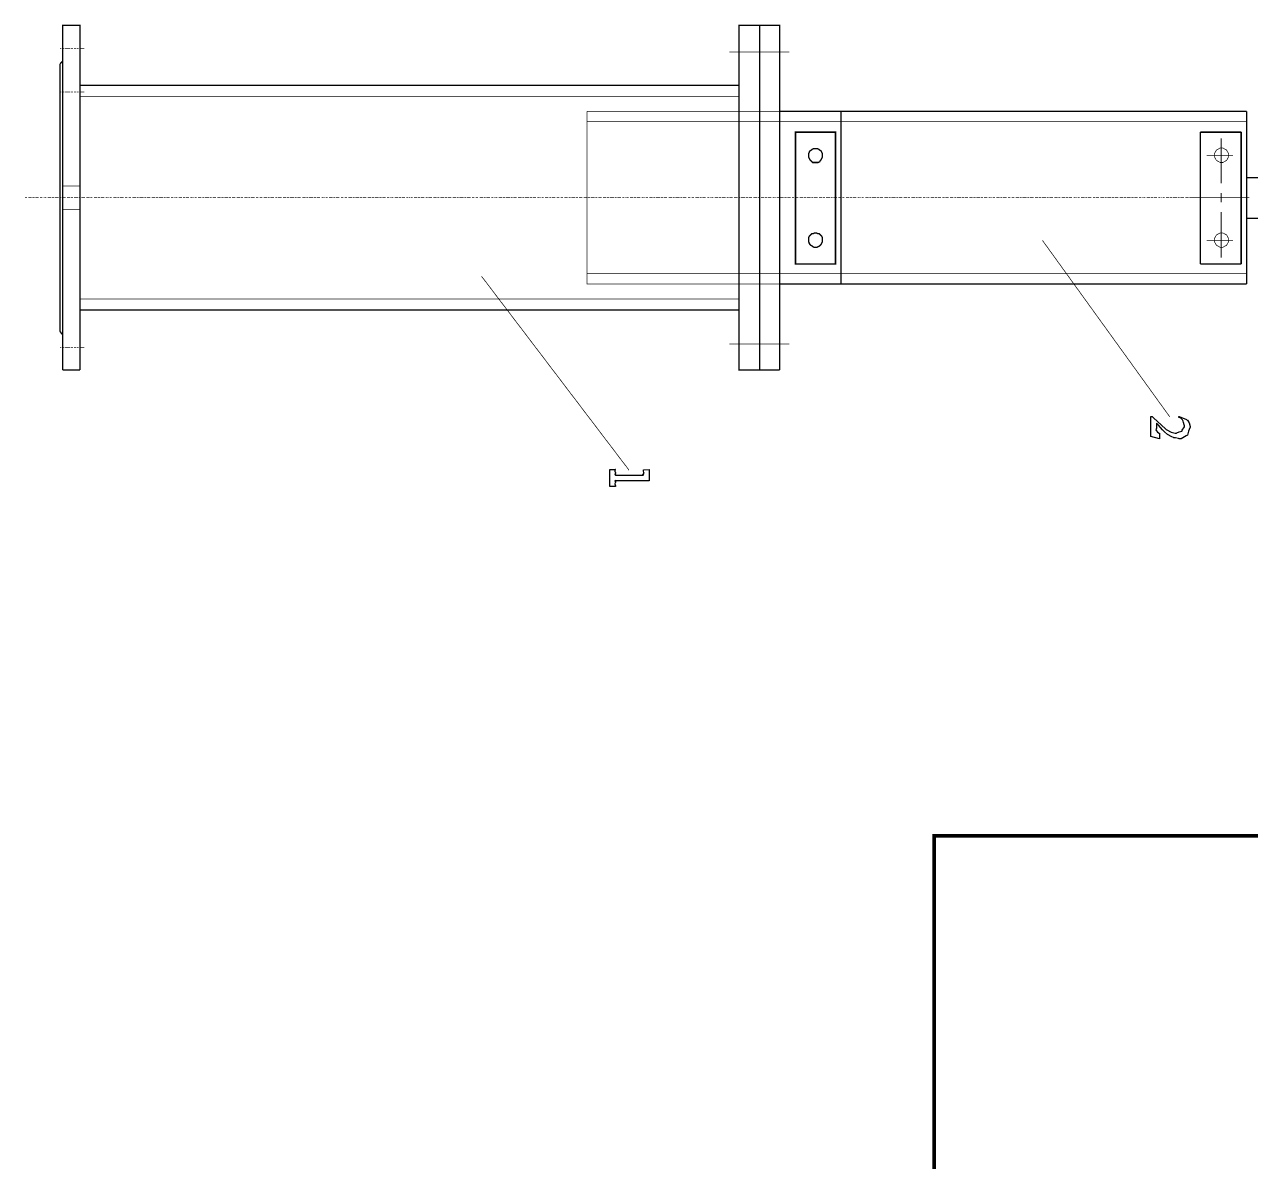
# Model space of a CAD drawing. Extents: x 0.4 to 11.2, y 0.4 to 16.
# Drawn here: x 3.346 to 6.307, y 6.726 to 9.473 of the extents above; entities that cross this region are included whole.
import ezdxf

# ---------------------------------------------------------------- set-up
doc = ezdxf.new("R2010")
doc.units = 0
doc.layers.get('0').update_dxf_attribs({"linetype": 'CONTINUOUS'})

msp = doc.modelspace()

# ---------------------------------------------------------------- linework, layer by layer
at = {"color": 0}
for points, const_width in [([(3.47999, 8.63835), (3.47999, 9.47168), (3.43832, 9.47168), (3.43832, 8.63835)], 0.003333), ([(5.12169, 9.47168), (5.14501, 9.47168)], 0.003333), ([(5.16997, 8.63835), (5.16997, 9.47168), (5.14501, 9.47168)], 0.003333), ([(3.43164, 9.37831), (3.43832, 9.38499)], 0.003333), ([(3.43164, 9.37831), (3.43164, 8.73167)], 0.003333), ([(5.07167, 9.32667), (3.47999, 9.32667)], 0.003333), ([(5.16997, 9.26335), (6.29833, 9.26335)], 0.003333), ([(5.31836, 9.26335), (5.31836, 8.84668)], 0.003333), ([(6.29833, 9.26335), (6.29833, 8.84668)], 0.003333), ([(6.29833, 9.10335), (7.02832, 9.10335)], 0.003333), ([(7.02832, 9.00499), (6.29833, 9.00499)], 0.003333), ([(5.80501, 8.95167), (6.11165, 8.52669), (6.11165, 8.52501)], 0.001667), ([(4.44997, 8.86501), (4.80501, 8.39833), (4.80501, 8.39665)], 0.001667), ([(5.16997, 8.84668), (6.29833, 8.84668)], 0.003333), ([(5.07167, 8.78331), (3.47999, 8.78331)], 0.003333), ([(5.16997, 8.64833), (5.16997, 8.73833)], 0.003333), ([(3.43164, 8.73167), (3.43832, 8.72331)], 0.003333), ([(3.43832, 8.63835), (3.47999, 8.63835)], 0.003333), ([(5.12169, 8.63835), (5.14501, 8.63835)], 0.003333), ([(5.14501, 8.63835), (5.16997, 8.63835)], 0.003333)]:
    msp.add_lwpolyline(points, dxfattribs=dict(at, const_width=const_width))
for points, const_width in [([(5.12169, 9.47168), (5.07167, 9.47168), (5.07167, 8.63835), (5.12169, 8.63835), (5.12169, 9.47168)], 0.003333), ([(5.54335, 7.51335), (10.43, 7.51335), (10.43, 5.32667), (5.54335, 5.32667), (5.54335, 7.51335)], 0.008333)]:
    msp.add_lwpolyline(points, close=True, dxfattribs=dict(at, const_width=const_width))
at = {"color": 1, "const_width": 0.001667}
for points in [[(3.435, 9.41499), (3.43164, 9.41499)], [(3.44168, 9.41499), (3.43668, 9.41499)], [(3.45665, 9.41499), (3.44997, 9.41499), (3.44336, 9.41499)], [(3.46332, 9.41499), (3.45833, 9.41499)], [(3.47, 9.41499), (3.465, 9.41499)], [(3.47667, 9.41499), (3.47168, 9.41499)], [(3.49001, 9.41499), (3.48503, 9.41499), (3.47835, 9.41499)], [(5.19336, 9.40668), (5.04833, 9.40668)], [(3.435, 9.31), (3.43164, 9.31)], [(3.44168, 9.31), (3.43668, 9.31)], [(3.45665, 9.31), (3.44997, 9.31), (3.44336, 9.31)], [(3.46332, 9.31), (3.45833, 9.31)], [(3.47, 9.31), (3.465, 9.31)], [(3.47667, 9.31), (3.47168, 9.31)], [(3.49001, 9.31), (3.48503, 9.31), (3.47835, 9.31)], [(5.07167, 9.30003), (3.47999, 9.30003)], [(4.70503, 9.26335), (4.70503, 8.84668), (5.16997, 8.84668)], [(4.70503, 9.26335), (5.16997, 9.26335)], [(4.70503, 9.23833), (6.29833, 9.23833)], [(3.43832, 9.08333), (3.47999, 9.08333)], [(3.43832, 9.02669), (3.47999, 9.02669)], [(4.70503, 8.87169), (6.29833, 8.87169)], [(5.07167, 8.81), (3.47999, 8.81)], [(3.435, 8.69336), (3.43164, 8.69336)], [(3.44168, 8.69336), (3.43668, 8.69336)], [(3.45665, 8.69336), (3.44997, 8.69336), (3.44336, 8.69336)], [(3.46332, 8.69336), (3.45833, 8.69336)], [(3.47, 8.69336), (3.465, 8.69336)], [(3.47667, 8.69336), (3.47168, 8.69336)], [(3.49001, 8.69336), (3.48503, 8.69336), (3.47835, 8.69336)], [(5.19336, 8.70167), (5.04833, 8.70167)]]:
    msp.add_lwpolyline(points, dxfattribs=at)
at = {"color": 5}
for points, const_width in [([(5.30501, 9.21332), (5.30501, 8.89501), (5.20833, 8.89501), (5.20833, 9.21332), (5.30501, 9.21332)], 0.003333), ([(5.25667, 9.13997), (5.25999, 9.13997), (5.26335, 9.13997), (5.26665, 9.14165), (5.26833, 9.14501), (5.27001, 9.14665), (5.27165, 9.15001), (5.27333, 9.15332), (5.27333, 9.15668), (5.27333, 9.15831), (5.27333, 9.16168), (5.27165, 9.16499), (5.27001, 9.16835), (5.26665, 9.16997), (5.26497, 9.17165), (5.26167, 9.17333), (5.25836, 9.17333), (5.25499, 9.17333), (5.25168, 9.17333), (5.24832, 9.17165), (5.24669, 9.16997), (5.24333, 9.16835), (5.24164, 9.16499), (5.24001, 9.16168), (5.24001, 9.15831), (5.24001, 9.15668), (5.24001, 9.15332), (5.24164, 9.15001), (5.24333, 9.14665), (5.24501, 9.14501), (5.24832, 9.14165), (5.25, 9.13997), (5.25331, 9.13997), (5.25667, 9.13997)], 0.003333), ([(6.23753, 9.13997), (6.24061, 9.13997), (6.24989, 9.14512), (6.25499, 9.1544), (6.25499, 9.1575), (6.25499, 9.16064), (6.24989, 9.16992), (6.24061, 9.17503), (6.23753, 9.17503), (6.23443, 9.17503), (6.22515, 9.16992), (6.22, 9.16064), (6.22, 9.1575), (6.22, 9.1544), (6.22515, 9.14512), (6.23443, 9.13997), (6.23753, 9.13997)], 0.001667), ([(6.23665, 9.15169), (6.23665, 9.15169)], 0.001667), ([(5.25667, 8.935), (5.25999, 8.935), (5.26335, 8.93668), (5.26665, 8.93832), (5.26833, 8.94), (5.27001, 8.94168), (5.27165, 8.94499), (5.27333, 8.94835), (5.27333, 8.95167), (5.27333, 8.95503), (5.27333, 8.95833), (5.27165, 8.96164), (5.27001, 8.96332), (5.26665, 8.96669), (5.26497, 8.96832), (5.26167, 8.96832), (5.25836, 8.97), (5.25499, 8.97), (5.25168, 8.96832), (5.24832, 8.96832), (5.24669, 8.96669), (5.24333, 8.96332), (5.24164, 8.96164), (5.24001, 8.95833), (5.24001, 8.95503), (5.24001, 8.95167), (5.24001, 8.94835), (5.24164, 8.94499), (5.24333, 8.94168), (5.24501, 8.94), (5.24832, 8.93832), (5.25, 8.93668), (5.25331, 8.935), (5.25667, 8.935)], 0.003333), ([(6.23753, 8.935), (6.24061, 8.935), (6.24989, 8.94015), (6.25499, 8.94943), (6.25499, 8.95247), (6.25499, 8.95562), (6.24989, 8.9649), (6.24061, 8.97), (6.23753, 8.97), (6.23443, 8.97), (6.22515, 8.9649), (6.22, 8.95562), (6.22, 8.95247), (6.22, 8.94943), (6.22515, 8.94015), (6.23443, 8.935), (6.23753, 8.935)], 0.001667)]:
    msp.add_lwpolyline(points, close=True, dxfattribs=dict(at, const_width=const_width))
for points, const_width in [([(6.18668, 9.21332), (6.18668, 8.89501)], 0.003333), ([(6.18668, 9.21332), (6.285, 9.21332)], 0.003333), ([(6.285, 9.21332), (6.285, 8.89501)], 0.003333), ([(6.23665, 9.19835), (6.23665, 9.09)], 0.001667), ([(6.20167, 9.15668), (6.26497, 9.15668)], 0.001667), ([(6.22835, 9.15668), (6.22667, 9.15668), (6.22331, 9.15668)], 0.001667), ([(6.23503, 9.15668), (6.22999, 9.15668)], 0.001667), ([(6.23665, 9.16835), (6.23665, 9.16336)], 0.001667), ([(6.23665, 9.16168), (6.23665, 9.16), (6.23665, 9.15332)], 0.001667), ([(6.24669, 9.15668), (6.24501, 9.15668), (6.23833, 9.15668), (6.23665, 9.15668)], 0.001667), ([(6.25168, 9.15668), (6.24832, 9.15668)], 0.001667), ([(6.23665, 9.15001), (6.23665, 9.14333)], 0.001667), ([(6.18668, 9), (6.18668, 9.11003)], 0.003333), ([(6.23665, 9.06668), (6.23665, 9.04335)], 0.001667), ([(6.23665, 9.02001), (6.23665, 8.91)], 0.001667), ([(6.20167, 8.95167), (6.26497, 8.95167)], 0.001667), ([(6.18668, 8.89501), (6.285, 8.89501)], 0.003333)]:
    msp.add_lwpolyline(points, dxfattribs=dict(at, const_width=const_width))
at = {"color": 254, "const_width": 0.001667}
for points in [[(3.35167, 9.05501), (3.34668, 9.05501)], [(3.36333, 9.05501), (3.36165, 9.05501), (3.35499, 9.05501)], [(3.37001, 9.05501), (3.36501, 9.05501)], [(3.37999, 9.05501), (3.37332, 9.05501), (3.37169, 9.05501)], [(3.38835, 9.05501), (3.38336, 9.05501)], [(3.39165, 9.05501), (3.38997, 9.05501)], [(3.39833, 9.05501), (3.39333, 9.05501)], [(3.41, 9.05501), (3.40831, 9.05501), (3.40169, 9.05501)], [(3.41667, 9.05501), (3.41168, 9.05501)], [(3.42833, 9.05501), (3.42665, 9.05501), (3.41997, 9.05501), (3.41835, 9.05501)], [(3.435, 9.05501), (3.43001, 9.05501)], [(3.44499, 9.05501), (3.43832, 9.05501), (3.43668, 9.05501)], [(3.45665, 9.05501), (3.45503, 9.05501), (3.44835, 9.05501)], [(3.46332, 9.05501), (3.45833, 9.05501)], [(3.47499, 9.05501), (3.47331, 9.05501), (3.46669, 9.05501), (3.465, 9.05501)], [(3.48167, 9.05501), (3.47667, 9.05501)], [(3.49164, 9.05501), (3.48503, 9.05501), (3.48335, 9.05501)], [(3.50331, 9.05501), (3.50168, 9.05501), (3.49501, 9.05501)], [(3.50999, 9.05501), (3.50499, 9.05501)], [(3.52165, 9.05501), (3.52001, 9.05501), (3.51335, 9.05501)], [(3.52832, 9.05501), (3.52333, 9.05501)], [(3.53836, 9.05501), (3.53168, 9.05501), (3.53, 9.05501)], [(3.54665, 9.05501), (3.54167, 9.05501)], [(3.55003, 9.05501), (3.54833, 9.05501)], [(3.55664, 9.05501), (3.55165, 9.05501)], [(3.56836, 9.05501), (3.56668, 9.05501), (3.56, 9.05501)], [(3.57497, 9.05501), (3.56999, 9.05501)], [(3.58501, 9.05501), (3.57835, 9.05501), (3.57667, 9.05501)], [(3.59332, 9.05501), (3.58832, 9.05501)], [(3.59668, 9.05501), (3.595, 9.05501)], [(3.60335, 9.05501), (3.59831, 9.05501)], [(3.61501, 9.05501), (3.61333, 9.05501), (3.60667, 9.05501)], [(3.62169, 9.05501), (3.61664, 9.05501)], [(3.63336, 9.05501), (3.63167, 9.05501), (3.625, 9.05501), (3.62332, 9.05501)], [(3.63997, 9.05501), (3.63499, 9.05501)], [(3.65001, 9.05501), (3.64333, 9.05501), (3.64165, 9.05501)], [(3.66168, 9.05501), (3.66, 9.05501), (3.65332, 9.05501)], [(3.66835, 9.05501), (3.66336, 9.05501)], [(3.68001, 9.05501), (3.67833, 9.05501), (3.67165, 9.05501), (3.66997, 9.05501)], [(3.68668, 9.05501), (3.68164, 9.05501)], [(3.69667, 9.05501), (3.69, 9.05501), (3.68832, 9.05501)], [(3.70503, 9.05501), (3.69997, 9.05501)], [(3.70833, 9.05501), (3.70665, 9.05501)], [(3.715, 9.05501), (3.71001, 9.05501)], [(3.72667, 9.05501), (3.72499, 9.05501), (3.71832, 9.05501)], [(3.73335, 9.05501), (3.72835, 9.05501)], [(3.74333, 9.05501), (3.73665, 9.05501), (3.73503, 9.05501)], [(3.75168, 9.05501), (3.74669, 9.05501)], [(3.75499, 9.05501), (3.75331, 9.05501)], [(3.76167, 9.05501), (3.75667, 9.05501)], [(3.77333, 9.05501), (3.77165, 9.05501), (3.76497, 9.05501)], [(3.78, 9.05501), (3.77501, 9.05501)], [(3.79167, 9.05501), (3.78999, 9.05501), (3.78331, 9.05501), (3.78168, 9.05501)], [(3.79833, 9.05501), (3.79335, 9.05501)], [(3.80832, 9.05501), (3.80165, 9.05501), (3.80003, 9.05501)], [(3.81999, 9.05501), (3.81836, 9.05501), (3.81168, 9.05501)], [(3.82667, 9.05501), (3.82167, 9.05501)], [(3.83832, 9.05501), (3.83664, 9.05501), (3.83003, 9.05501), (3.82835, 9.05501)], [(3.845, 9.05501), (3.84, 9.05501)], [(3.85499, 9.05501), (3.84831, 9.05501), (3.84668, 9.05501)], [(3.86664, 9.05501), (3.86501, 9.05501), (3.85835, 9.05501)], [(3.87332, 9.05501), (3.86833, 9.05501)], [(3.88499, 9.05501), (3.88336, 9.05501), (3.87668, 9.05501)], [(3.89165, 9.05501), (3.88667, 9.05501)], [(3.90169, 9.05501), (3.89501, 9.05501), (3.89333, 9.05501)], [(3.91, 9.05501), (3.905, 9.05501)], [(3.91336, 9.05501), (3.91168, 9.05501)], [(3.91997, 9.05501), (3.91499, 9.05501)], [(3.93164, 9.05501), (3.93001, 9.05501), (3.92333, 9.05501)], [(3.93832, 9.05501), (3.93332, 9.05501)], [(3.94835, 9.05501), (3.94168, 9.05501), (3.94, 9.05501)], [(3.95665, 9.05501), (3.95167, 9.05501)], [(3.96669, 9.05501), (3.96001, 9.05501), (3.95833, 9.05501)], [(3.97835, 9.05501), (3.97667, 9.05501), (3.97, 9.05501)], [(3.98503, 9.05501), (3.97999, 9.05501)], [(3.99669, 9.05501), (3.99501, 9.05501), (3.98833, 9.05501), (3.98665, 9.05501)], [(4.00331, 9.05501), (3.99832, 9.05501)], [(4.01335, 9.05501), (4.00667, 9.05501), (4.00499, 9.05501)], [(4.02501, 9.05501), (4.02333, 9.05501), (4.01665, 9.05501)], [(4.03168, 9.05501), (4.02669, 9.05501)], [(4.04335, 9.05501), (4.04167, 9.05501), (4.035, 9.05501), (4.03331, 9.05501)], [(4.05003, 9.05501), (4.04497, 9.05501)], [(4.06, 9.05501), (4.05333, 9.05501), (4.05165, 9.05501)], [(4.06836, 9.05501), (4.06332, 9.05501)], [(4.07167, 9.05501), (4.06999, 9.05501)], [(4.07835, 9.05501), (4.07335, 9.05501)], [(4.09, 9.05501), (4.08832, 9.05501), (4.08165, 9.05501)], [(4.09668, 9.05501), (4.09169, 9.05501)], [(4.10667, 9.05501), (4.09999, 9.05501), (4.09831, 9.05501)], [(4.11501, 9.05501), (4.11003, 9.05501)], [(4.11833, 9.05501), (4.11664, 9.05501)], [(4.125, 9.05501), (4.12001, 9.05501)], [(4.13667, 9.05501), (4.13499, 9.05501), (4.12831, 9.05501)], [(4.14333, 9.05501), (4.13835, 9.05501)], [(4.155, 9.05501), (4.15332, 9.05501), (4.14665, 9.05501), (4.14501, 9.05501)], [(4.16168, 9.05501), (4.15668, 9.05501)], [(4.17165, 9.05501), (4.16499, 9.05501), (4.16336, 9.05501)], [(4.18332, 9.05501), (4.18164, 9.05501), (4.17503, 9.05501)], [(4.19, 9.05501), (4.185, 9.05501)], [(4.20167, 9.05501), (4.19997, 9.05501), (4.19336, 9.05501), (4.19168, 9.05501)], [(4.20833, 9.05501), (4.20335, 9.05501)], [(4.21832, 9.05501), (4.21164, 9.05501), (4.21001, 9.05501)], [(4.22667, 9.05501), (4.22168, 9.05501)], [(4.22999, 9.05501), (4.22835, 9.05501)], [(4.23665, 9.05501), (4.23167, 9.05501)], [(4.24832, 9.05501), (4.24669, 9.05501), (4.24001, 9.05501)], [(4.25499, 9.05501), (4.25, 9.05501)], [(4.26497, 9.05501), (4.25836, 9.05501), (4.25667, 9.05501)], [(4.27333, 9.05501), (4.26833, 9.05501)], [(4.27669, 9.05501), (4.27501, 9.05501)], [(4.28331, 9.05501), (4.27832, 9.05501)], [(4.29497, 9.05501), (4.29335, 9.05501), (4.28668, 9.05501)], [(4.30165, 9.05501), (4.29665, 9.05501)], [(4.31168, 9.05501), (4.30501, 9.05501), (4.30333, 9.05501)], [(4.31999, 9.05501), (4.315, 9.05501)], [(4.33003, 9.05501), (4.32335, 9.05501), (4.32167, 9.05501)], [(4.34169, 9.05501), (4.34, 9.05501), (4.33333, 9.05501)], [(4.34831, 9.05501), (4.34332, 9.05501)], [(4.36003, 9.05501), (4.35835, 9.05501), (4.35167, 9.05501), (4.34999, 9.05501)], [(4.36664, 9.05501), (4.36165, 9.05501)], [(4.37668, 9.05501), (4.37001, 9.05501), (4.36833, 9.05501)], [(4.38835, 9.05501), (4.38667, 9.05501), (4.37999, 9.05501)], [(4.39501, 9.05501), (4.38997, 9.05501)], [(4.40668, 9.05501), (4.405, 9.05501), (4.39833, 9.05501), (4.39665, 9.05501)], [(4.41336, 9.05501), (4.40831, 9.05501)], [(4.42333, 9.05501), (4.41667, 9.05501), (4.41499, 9.05501)], [(4.43164, 9.05501), (4.42665, 9.05501)], [(4.435, 9.05501), (4.43332, 9.05501)], [(4.44168, 9.05501), (4.43668, 9.05501)], [(4.45335, 9.05501), (4.45167, 9.05501), (4.44499, 9.05501)], [(4.46001, 9.05501), (4.45503, 9.05501)], [(4.47, 9.05501), (4.46332, 9.05501), (4.46164, 9.05501)], [(4.47835, 9.05501), (4.47331, 9.05501)], [(4.48167, 9.05501), (4.47999, 9.05501)], [(4.48833, 9.05501), (4.48335, 9.05501)], [(4.5, 9.05501), (4.49832, 9.05501), (4.49164, 9.05501)], [(4.50667, 9.05501), (4.50168, 9.05501)], [(4.51833, 9.05501), (4.51665, 9.05501), (4.50999, 9.05501), (4.50836, 9.05501)], [(4.52501, 9.05501), (4.52001, 9.05501)], [(4.535, 9.05501), (4.52832, 9.05501), (4.52669, 9.05501)], [(4.54665, 9.05501), (4.54497, 9.05501), (4.53836, 9.05501)], [(4.55333, 9.05501), (4.54833, 9.05501)], [(4.565, 9.05501), (4.56332, 9.05501), (4.55664, 9.05501), (4.55501, 9.05501)], [(4.57167, 9.05501), (4.56668, 9.05501)], [(4.58165, 9.05501), (4.57497, 9.05501), (4.57335, 9.05501)], [(4.59, 9.05501), (4.58501, 9.05501)], [(4.59332, 9.05501), (4.59169, 9.05501)], [(4.59999, 9.05501), (4.595, 9.05501)], [(4.61165, 9.05501), (4.61003, 9.05501), (4.60335, 9.05501)], [(4.61833, 9.05501), (4.61333, 9.05501)], [(4.62831, 9.05501), (4.62169, 9.05501), (4.62001, 9.05501)], [(4.63667, 9.05501), (4.63167, 9.05501)], [(4.63997, 9.05501), (4.63835, 9.05501)], [(4.64665, 9.05501), (4.64165, 9.05501)], [(4.65831, 9.05501), (4.65668, 9.05501), (4.65001, 9.05501)], [(4.66499, 9.05501), (4.66, 9.05501)], [(4.67665, 9.05501), (4.67503, 9.05501), (4.66835, 9.05501), (4.66667, 9.05501)], [(4.68332, 9.05501), (4.67833, 9.05501)], [(4.69336, 9.05501), (4.68668, 9.05501), (4.685, 9.05501)], [(4.70503, 9.05501), (4.70335, 9.05501), (4.69667, 9.05501)], [(4.71164, 9.05501), (4.70665, 9.05501)], [(4.72331, 9.05501), (4.72168, 9.05501), (4.715, 9.05501), (4.71332, 9.05501)], [(4.72999, 9.05501), (4.72499, 9.05501)], [(4.74001, 9.05501), (4.73335, 9.05501), (4.73167, 9.05501)], [(4.75168, 9.05501), (4.75, 9.05501), (4.74333, 9.05501)], [(4.75836, 9.05501), (4.75331, 9.05501)], [(4.77001, 9.05501), (4.76833, 9.05501), (4.76167, 9.05501), (4.75999, 9.05501)], [(4.77669, 9.05501), (4.77165, 9.05501)], [(4.78668, 9.05501), (4.78, 9.05501), (4.77832, 9.05501)], [(4.79497, 9.05501), (4.78999, 9.05501)], [(4.79833, 9.05501), (4.79665, 9.05501)], [(4.80501, 9.05501), (4.80003, 9.05501)], [(4.81668, 9.05501), (4.815, 9.05501), (4.80832, 9.05501)], [(4.82335, 9.05501), (4.81836, 9.05501)], [(4.83333, 9.05501), (4.82667, 9.05501), (4.82497, 9.05501)], [(4.84169, 9.05501), (4.83664, 9.05501)], [(4.845, 9.05501), (4.84332, 9.05501)], [(4.85167, 9.05501), (4.84668, 9.05501)], [(4.86333, 9.05501), (4.86165, 9.05501), (4.85499, 9.05501)], [(4.87001, 9.05501), (4.86501, 9.05501)], [(4.88167, 9.05501), (4.87999, 9.05501), (4.87332, 9.05501), (4.87169, 9.05501)], [(4.88835, 9.05501), (4.88336, 9.05501)], [(4.89833, 9.05501), (4.89165, 9.05501), (4.88997, 9.05501)], [(4.91, 9.05501), (4.90831, 9.05501), (4.90169, 9.05501)], [(4.91667, 9.05501), (4.91168, 9.05501)], [(4.92833, 9.05501), (4.92665, 9.05501), (4.91997, 9.05501), (4.91835, 9.05501)], [(4.935, 9.05501), (4.93001, 9.05501)], [(4.94499, 9.05501), (4.93832, 9.05501), (4.93668, 9.05501)], [(4.95335, 9.05501), (4.94835, 9.05501)], [(4.95665, 9.05501), (4.95503, 9.05501)], [(4.96332, 9.05501), (4.95833, 9.05501)], [(4.97499, 9.05501), (4.97331, 9.05501), (4.96669, 9.05501)], [(4.98167, 9.05501), (4.97667, 9.05501)], [(4.99164, 9.05501), (4.98503, 9.05501), (4.98335, 9.05501)], [(5, 9.05501), (4.99501, 9.05501)], [(5.00331, 9.05501), (5.00168, 9.05501)], [(5.00999, 9.05501), (5.00499, 9.05501)], [(5.02165, 9.05501), (5.02001, 9.05501), (5.01335, 9.05501)], [(5.02832, 9.05501), (5.02333, 9.05501)], [(5.03999, 9.05501), (5.03836, 9.05501), (5.03168, 9.05501), (5.03, 9.05501)], [(5.04665, 9.05501), (5.04167, 9.05501)], [(5.05664, 9.05501), (5.05003, 9.05501), (5.04833, 9.05501)], [(5.06836, 9.05501), (5.06668, 9.05501), (5.06, 9.05501)], [(5.07497, 9.05501), (5.06999, 9.05501)], [(5.08664, 9.05501), (5.08501, 9.05501), (5.07835, 9.05501), (5.07667, 9.05501)], [(5.09332, 9.05501), (5.08832, 9.05501)], [(5.10335, 9.05501), (5.09668, 9.05501), (5.095, 9.05501)], [(5.11501, 9.05501), (5.11333, 9.05501), (5.10667, 9.05501)], [(5.12169, 9.05501), (5.11664, 9.05501)], [(5.13336, 9.05501), (5.13167, 9.05501), (5.125, 9.05501)], [(5.13997, 9.05501), (5.13499, 9.05501)], [(5.15001, 9.05501), (5.14333, 9.05501), (5.14165, 9.05501)], [(5.15831, 9.05501), (5.15332, 9.05501)], [(5.16168, 9.05501), (5.16, 9.05501)], [(5.16835, 9.05501), (5.16336, 9.05501)], [(5.18001, 9.05501), (5.17833, 9.05501), (5.17165, 9.05501)], [(5.18668, 9.05501), (5.18164, 9.05501)], [(5.19667, 9.05501), (5.19, 9.05501), (5.18832, 9.05501)], [(5.20503, 9.05501), (5.19997, 9.05501)], [(5.20833, 9.05501), (5.20665, 9.05501)], [(5.215, 9.05501), (5.21001, 9.05501)], [(5.22667, 9.05501), (5.22499, 9.05501), (5.21832, 9.05501)], [(5.23335, 9.05501), (5.22835, 9.05501)], [(5.24501, 9.05501), (5.24333, 9.05501), (5.23665, 9.05501), (5.23503, 9.05501)], [(5.25168, 9.05501), (5.24669, 9.05501)], [(5.26167, 9.05501), (5.25499, 9.05501), (5.25331, 9.05501)], [(5.27333, 9.05501), (5.27165, 9.05501), (5.26497, 9.05501)], [(5.28, 9.05501), (5.27501, 9.05501)], [(5.29167, 9.05501), (5.28999, 9.05501), (5.28331, 9.05501), (5.28168, 9.05501)], [(5.29833, 9.05501), (5.29335, 9.05501)], [(5.30832, 9.05501), (5.30165, 9.05501), (5.30003, 9.05501)], [(5.31668, 9.05501), (5.31168, 9.05501)], [(5.31999, 9.05501), (5.31836, 9.05501)], [(5.32667, 9.05501), (5.32167, 9.05501)], [(5.33832, 9.05501), (5.33664, 9.05501), (5.33003, 9.05501)], [(5.345, 9.05501), (5.34, 9.05501)], [(5.35499, 9.05501), (5.34831, 9.05501), (5.34668, 9.05501)], [(5.36333, 9.05501), (5.35835, 9.05501)], [(5.36664, 9.05501), (5.36501, 9.05501)], [(5.37332, 9.05501), (5.36833, 9.05501)], [(5.38499, 9.05501), (5.38336, 9.05501), (5.37668, 9.05501)], [(5.39165, 9.05501), (5.38667, 9.05501)], [(5.40332, 9.05501), (5.40169, 9.05501), (5.39501, 9.05501), (5.39333, 9.05501)], [(5.41, 9.05501), (5.405, 9.05501)], [(5.41997, 9.05501), (5.41336, 9.05501), (5.41168, 9.05501)], [(5.43164, 9.05501), (5.43001, 9.05501), (5.42333, 9.05501)], [(5.43832, 9.05501), (5.43332, 9.05501)], [(5.44997, 9.05501), (5.44835, 9.05501), (5.44168, 9.05501), (5.44, 9.05501)], [(5.45665, 9.05501), (5.45167, 9.05501)], [(5.46669, 9.05501), (5.46001, 9.05501), (5.45833, 9.05501)], [(5.47835, 9.05501), (5.47667, 9.05501), (5.47, 9.05501)], [(5.48503, 9.05501), (5.47999, 9.05501)], [(5.49669, 9.05501), (5.49501, 9.05501), (5.48833, 9.05501)], [(5.50331, 9.05501), (5.49832, 9.05501)], [(5.51335, 9.05501), (5.50667, 9.05501), (5.50499, 9.05501)], [(5.52165, 9.05501), (5.51665, 9.05501)], [(5.52501, 9.05501), (5.52333, 9.05501)], [(5.53168, 9.05501), (5.52669, 9.05501)], [(5.54335, 9.05501), (5.54167, 9.05501), (5.535, 9.05501)], [(5.55003, 9.05501), (5.54497, 9.05501)], [(5.56, 9.05501), (5.55333, 9.05501), (5.55165, 9.05501)], [(5.56836, 9.05501), (5.56332, 9.05501)], [(5.57835, 9.05501), (5.57167, 9.05501), (5.56999, 9.05501)], [(5.59, 9.05501), (5.58832, 9.05501), (5.58165, 9.05501)], [(5.59668, 9.05501), (5.59169, 9.05501)], [(5.60835, 9.05501), (5.60667, 9.05501), (5.59999, 9.05501), (5.59831, 9.05501)], [(5.61501, 9.05501), (5.61003, 9.05501)], [(5.625, 9.05501), (5.61833, 9.05501), (5.61664, 9.05501)], [(5.63667, 9.05501), (5.63499, 9.05501), (5.62831, 9.05501)], [(5.64333, 9.05501), (5.63835, 9.05501)], [(5.655, 9.05501), (5.65332, 9.05501), (5.64665, 9.05501), (5.64501, 9.05501)], [(5.66168, 9.05501), (5.65668, 9.05501)], [(5.67165, 9.05501), (5.66499, 9.05501), (5.66336, 9.05501)], [(5.68001, 9.05501), (5.67503, 9.05501)], [(5.68332, 9.05501), (5.68164, 9.05501)], [(5.69, 9.05501), (5.685, 9.05501)], [(5.70167, 9.05501), (5.69997, 9.05501), (5.69336, 9.05501)], [(5.70833, 9.05501), (5.70335, 9.05501)], [(5.71832, 9.05501), (5.71164, 9.05501), (5.71001, 9.05501)], [(5.72667, 9.05501), (5.72168, 9.05501)], [(5.72999, 9.05501), (5.72835, 9.05501)], [(5.73665, 9.05501), (5.73167, 9.05501)], [(5.74832, 9.05501), (5.74669, 9.05501), (5.74001, 9.05501)], [(5.75499, 9.05501), (5.75, 9.05501)], [(5.76665, 9.05501), (5.76497, 9.05501), (5.75836, 9.05501), (5.75667, 9.05501)], [(5.77333, 9.05501), (5.76833, 9.05501)], [(5.78331, 9.05501), (5.77669, 9.05501), (5.77501, 9.05501)], [(5.79497, 9.05501), (5.79335, 9.05501), (5.78668, 9.05501)], [(5.80165, 9.05501), (5.79665, 9.05501)], [(5.81332, 9.05501), (5.81168, 9.05501), (5.80501, 9.05501), (5.80333, 9.05501)], [(5.81999, 9.05501), (5.815, 9.05501)], [(5.83003, 9.05501), (5.82335, 9.05501), (5.82167, 9.05501)], [(5.84169, 9.05501), (5.84, 9.05501), (5.83333, 9.05501)], [(5.84831, 9.05501), (5.84332, 9.05501)], [(5.86003, 9.05501), (5.85835, 9.05501), (5.85167, 9.05501)], [(5.86664, 9.05501), (5.86165, 9.05501)], [(5.87668, 9.05501), (5.87001, 9.05501), (5.86833, 9.05501)], [(5.88499, 9.05501), (5.87999, 9.05501)], [(5.88835, 9.05501), (5.88667, 9.05501)], [(5.89501, 9.05501), (5.88997, 9.05501)], [(5.90668, 9.05501), (5.905, 9.05501), (5.89833, 9.05501)], [(5.91336, 9.05501), (5.90831, 9.05501)], [(5.92333, 9.05501), (5.91667, 9.05501), (5.91499, 9.05501)], [(5.93164, 9.05501), (5.92665, 9.05501)], [(5.94168, 9.05501), (5.935, 9.05501), (5.93332, 9.05501)], [(5.95335, 9.05501), (5.95167, 9.05501), (5.94499, 9.05501)], [(5.96001, 9.05501), (5.95503, 9.05501)], [(5.97168, 9.05501), (5.97, 9.05501), (5.96332, 9.05501), (5.96164, 9.05501)], [(5.97835, 9.05501), (5.97331, 9.05501)], [(5.98833, 9.05501), (5.98167, 9.05501), (5.97999, 9.05501)], [(6, 9.05501), (5.99832, 9.05501), (5.99164, 9.05501)], [(6.00667, 9.05501), (6.00168, 9.05501)], [(6.01833, 9.05501), (6.01665, 9.05501), (6.00999, 9.05501), (6.00836, 9.05501)], [(6.02501, 9.05501), (6.02001, 9.05501)], [(6.035, 9.05501), (6.02832, 9.05501), (6.02669, 9.05501)], [(6.04335, 9.05501), (6.03836, 9.05501)], [(6.04665, 9.05501), (6.04497, 9.05501)], [(6.05333, 9.05501), (6.04833, 9.05501)], [(6.065, 9.05501), (6.06332, 9.05501), (6.05664, 9.05501)], [(6.07167, 9.05501), (6.06668, 9.05501)], [(6.08165, 9.05501), (6.07497, 9.05501), (6.07335, 9.05501)], [(6.09, 9.05501), (6.08501, 9.05501)], [(6.09332, 9.05501), (6.09169, 9.05501)], [(6.09999, 9.05501), (6.095, 9.05501)], [(6.11165, 9.05501), (6.11003, 9.05501), (6.10335, 9.05501)], [(6.11833, 9.05501), (6.11333, 9.05501)], [(6.12999, 9.05501), (6.12831, 9.05501), (6.12169, 9.05501), (6.12001, 9.05501)], [(6.13667, 9.05501), (6.13167, 9.05501)], [(6.14665, 9.05501), (6.13997, 9.05501), (6.13835, 9.05501)], [(6.15831, 9.05501), (6.15668, 9.05501), (6.15001, 9.05501)], [(6.16499, 9.05501), (6.16, 9.05501)], [(6.16168, 9.05501), (6.30003, 9.05501)], [(6.17665, 9.05501), (6.17503, 9.05501), (6.16835, 9.05501), (6.16667, 9.05501)], [(6.18332, 9.05501), (6.17833, 9.05501)], [(6.19336, 9.05501), (6.18668, 9.05501), (6.185, 9.05501)], [(6.19336, 9.05501), (6.19997, 9.05501)], [(6.20167, 9.05501), (6.19667, 9.05501)], [(6.20167, 9.05501), (6.20335, 9.05501), (6.21001, 9.05501)], [(6.20503, 9.05501), (6.20335, 9.05501)], [(6.21164, 9.05501), (6.20665, 9.05501)], [(6.21332, 9.05501), (6.22, 9.05501), (6.22168, 9.05501)], [(6.22331, 9.05501), (6.22168, 9.05501), (6.215, 9.05501)], [(6.22331, 9.05501), (6.22835, 9.05501)], [(6.22999, 9.05501), (6.22499, 9.05501)], [(6.22999, 9.05501), (6.23167, 9.05501), (6.23833, 9.05501), (6.24001, 9.05501)], [(6.24001, 9.05501), (6.23335, 9.05501), (6.23167, 9.05501)], [(6.24164, 9.05501), (6.24669, 9.05501)], [(6.24832, 9.05501), (6.24333, 9.05501)], [(6.24832, 9.05501), (6.25, 9.05501), (6.25667, 9.05501)], [(6.25168, 9.05501), (6.25, 9.05501)], [(6.25836, 9.05501), (6.25331, 9.05501)], [(6.25999, 9.05501), (6.26665, 9.05501), (6.26833, 9.05501)], [(6.27001, 9.05501), (6.26833, 9.05501), (6.26167, 9.05501)], [(6.27001, 9.05501), (6.27501, 9.05501)], [(6.27669, 9.05501), (6.27165, 9.05501)], [(6.27669, 9.05501), (6.27832, 9.05501), (6.285, 9.05501)], [(6.28836, 9.05501), (6.28668, 9.05501), (6.28, 9.05501), (6.27832, 9.05501)], [(6.29497, 9.05501), (6.28999, 9.05501)], [(6.30501, 9.05501), (6.29833, 9.05501), (6.29665, 9.05501)]]:
    msp.add_lwpolyline(points, dxfattribs=at)
for points in [[(3.35335, 9.05501), (3.35335, 9.05501)], [(3.38167, 9.05501), (3.38167, 9.05501)], [(3.40001, 9.05501), (3.40001, 9.05501)], [(3.44667, 9.05501), (3.44667, 9.05501)], [(3.49333, 9.05501), (3.49333, 9.05501)], [(3.51167, 9.05501), (3.51167, 9.05501)], [(3.53999, 9.05501), (3.53999, 9.05501)], [(3.55832, 9.05501), (3.55832, 9.05501)], [(3.58664, 9.05501), (3.58664, 9.05501)], [(3.60499, 9.05501), (3.60499, 9.05501)], [(3.65169, 9.05501), (3.65169, 9.05501)], [(3.69835, 9.05501), (3.69835, 9.05501)], [(3.71669, 9.05501), (3.71669, 9.05501)], [(3.74501, 9.05501), (3.74501, 9.05501)], [(3.76335, 9.05501), (3.76335, 9.05501)], [(3.81, 9.05501), (3.81, 9.05501)], [(3.85667, 9.05501), (3.85667, 9.05501)], [(3.875, 9.05501), (3.875, 9.05501)], [(3.90332, 9.05501), (3.90332, 9.05501)], [(3.92165, 9.05501), (3.92165, 9.05501)], [(3.94997, 9.05501), (3.94997, 9.05501)], [(3.96832, 9.05501), (3.96832, 9.05501)], [(4.01497, 9.05501), (4.01497, 9.05501)], [(4.06168, 9.05501), (4.06168, 9.05501)], [(4.08003, 9.05501), (4.08003, 9.05501)], [(4.10835, 9.05501), (4.10835, 9.05501)], [(4.12668, 9.05501), (4.12668, 9.05501)], [(4.17333, 9.05501), (4.17333, 9.05501)], [(4.22, 9.05501), (4.22, 9.05501)], [(4.23833, 9.05501), (4.23833, 9.05501)], [(4.26665, 9.05501), (4.26665, 9.05501)], [(4.285, 9.05501), (4.285, 9.05501)], [(4.31332, 9.05501), (4.31332, 9.05501)], [(4.33165, 9.05501), (4.33165, 9.05501)], [(4.37831, 9.05501), (4.37831, 9.05501)], [(4.42503, 9.05501), (4.42503, 9.05501)], [(4.44336, 9.05501), (4.44336, 9.05501)], [(4.47168, 9.05501), (4.47168, 9.05501)], [(4.49001, 9.05501), (4.49001, 9.05501)], [(4.53668, 9.05501), (4.53668, 9.05501)], [(4.58333, 9.05501), (4.58333, 9.05501)], [(4.60167, 9.05501), (4.60167, 9.05501)], [(4.62999, 9.05501), (4.62999, 9.05501)], [(4.64833, 9.05501), (4.64833, 9.05501)], [(4.69499, 9.05501), (4.69499, 9.05501)], [(4.74164, 9.05501), (4.74164, 9.05501)], [(4.78836, 9.05501), (4.78836, 9.05501)], [(4.80664, 9.05501), (4.80664, 9.05501)], [(4.83501, 9.05501), (4.83501, 9.05501)], [(4.85335, 9.05501), (4.85335, 9.05501)], [(4.90001, 9.05501), (4.90001, 9.05501)], [(4.94667, 9.05501), (4.94667, 9.05501)], [(4.965, 9.05501), (4.965, 9.05501)], [(4.99333, 9.05501), (4.99333, 9.05501)], [(5.01167, 9.05501), (5.01167, 9.05501)], [(5.05832, 9.05501), (5.05832, 9.05501)], [(5.10499, 9.05501), (5.10499, 9.05501)], [(5.12332, 9.05501), (5.12332, 9.05501)], [(5.15169, 9.05501), (5.15169, 9.05501)], [(5.16997, 9.05501), (5.16997, 9.05501)], [(5.19835, 9.05501), (5.19835, 9.05501)], [(5.21669, 9.05501), (5.21669, 9.05501)], [(5.26335, 9.05501), (5.26335, 9.05501)], [(5.31, 9.05501), (5.31, 9.05501)], [(5.32835, 9.05501), (5.32835, 9.05501)], [(5.35667, 9.05501), (5.35667, 9.05501)], [(5.375, 9.05501), (5.375, 9.05501)], [(5.42165, 9.05501), (5.42165, 9.05501)], [(5.46832, 9.05501), (5.46832, 9.05501)], [(5.48665, 9.05501), (5.48665, 9.05501)], [(5.51497, 9.05501), (5.51497, 9.05501)], [(5.53331, 9.05501), (5.53331, 9.05501)], [(5.56168, 9.05501), (5.56168, 9.05501)], [(5.58003, 9.05501), (5.58003, 9.05501)], [(5.62668, 9.05501), (5.62668, 9.05501)], [(5.67333, 9.05501), (5.67333, 9.05501)], [(5.69168, 9.05501), (5.69168, 9.05501)], [(5.72, 9.05501), (5.72, 9.05501)], [(5.73833, 9.05501), (5.73833, 9.05501)], [(5.785, 9.05501), (5.785, 9.05501)], [(5.83165, 9.05501), (5.83165, 9.05501)], [(5.84999, 9.05501), (5.84999, 9.05501)], [(5.87831, 9.05501), (5.87831, 9.05501)], [(5.89665, 9.05501), (5.89665, 9.05501)], [(5.92503, 9.05501), (5.92503, 9.05501)], [(5.94336, 9.05501), (5.94336, 9.05501)], [(5.99001, 9.05501), (5.99001, 9.05501)], [(6.03668, 9.05501), (6.03668, 9.05501)], [(6.05501, 9.05501), (6.05501, 9.05501)], [(6.08333, 9.05501), (6.08333, 9.05501)], [(6.10167, 9.05501), (6.10167, 9.05501)], [(6.14833, 9.05501), (6.14833, 9.05501)], [(6.19499, 9.05501), (6.19499, 9.05501)], [(6.21164, 9.05501), (6.21164, 9.05501)], [(6.21332, 9.05501), (6.21332, 9.05501)], [(6.24164, 9.05501), (6.24164, 9.05501)], [(6.25836, 9.05501), (6.25836, 9.05501)], [(6.25999, 9.05501), (6.25999, 9.05501)], [(6.30664, 9.05501), (6.30664, 9.05501)]]:
    msp.add_lwpolyline(points, close=True, dxfattribs=at)
at = {"color": 0}
for points in [[(6.08751, 8.47244), (6.06668, 8.47831), (6.06668, 8.52669), (6.07015, 8.52669), (6.07329, 8.523), (6.10183, 8.49675), (6.104, 8.49522), (6.10542, 8.49403), (6.11556, 8.48887), (6.12532, 8.48611), (6.12853, 8.48611), (6.12944, 8.48719), (6.13547, 8.4891), (6.14154, 8.49067), (6.14242, 8.49154), (6.14279, 8.49306), (6.14785, 8.50136), (6.14785, 8.50413), (6.14697, 8.50586), (6.14551, 8.51167), (6.14497, 8.5154), (6.14437, 8.51628), (6.14324, 8.5179), (6.13911, 8.52229), (6.13547, 8.52371), (6.13439, 8.52408), (6.13439, 8.52669), (6.13558, 8.52642), (6.15321, 8.51899), (6.15435, 8.51779), (6.15522, 8.51731), (6.15918, 8.51069), (6.16151, 8.50239), (6.16151, 8.49957), (6.1606, 8.49875), (6.15815, 8.49067), (6.155, 8.48156), (6.15369, 8.48025), (6.15213, 8.47939), (6.13965, 8.47244), (6.13547, 8.47244), (6.1334, 8.47342), (6.12646, 8.47487), (6.12229, 8.47515), (6.12115, 8.47569), (6.11774, 8.47726), (6.10667, 8.48312), (6.09961, 8.48936), (6.09814, 8.4911), (6.09526, 8.49447), (6.0855, 8.5051), (6.08057, 8.50993), (6.08014, 8.51042), (6.08014, 8.49718), (6.07954, 8.4969), (6.07856, 8.49393), (6.08051, 8.49164), (6.08057, 8.49132), (6.08057, 8.49132), (6.08268, 8.48872), (6.08296, 8.4885), (6.08296, 8.4885), (6.08708, 8.48633), (6.08751, 8.48611), (6.08751, 8.47244)], [(4.85482, 8.39822), (4.85482, 8.37392), (4.85482, 8.3711), (4.77344, 8.3711), (4.77306, 8.37147), (4.77175, 8.37256), (4.77344, 8.37099), (4.77344, 8.37044), (4.77317, 8.37071), (4.77175, 8.37093), (4.77344, 8.36817), (4.77344, 8.36719), (4.77294, 8.36714), (4.77175, 8.36393), (4.77344, 8.35906), (4.77344, 8.35742), (4.75999, 8.35742), (4.75999, 8.39822), (4.77344, 8.39822), (4.77294, 8.39822), (4.77175, 8.39388), (4.77344, 8.38997), (4.77344, 8.38867), (4.77317, 8.38878), (4.77175, 8.38786), (4.77344, 8.38607), (4.77344, 8.38542), (4.77311, 8.38574), (4.77175, 8.38633), (4.77344, 8.38456), (4.77344, 8.38456), (4.84115, 8.38456), (4.84076, 8.38499), (4.83968, 8.38639), (4.84115, 8.38519), (4.84115, 8.38519), (4.84076, 8.38569), (4.8399, 8.38747), (4.84196, 8.38683), (4.84201, 8.38693), (4.84164, 8.38747), (4.84125, 8.38981), (4.8431, 8.39014), (4.8431, 8.39019), (4.84233, 8.3909), (4.84093, 8.3941), (4.84142, 8.39654), (4.84115, 8.39714), (4.85482, 8.39822)]]:
    msp.add_lwpolyline(points, close=True, dxfattribs=at)

doc.saveas('drawing.dxf')
